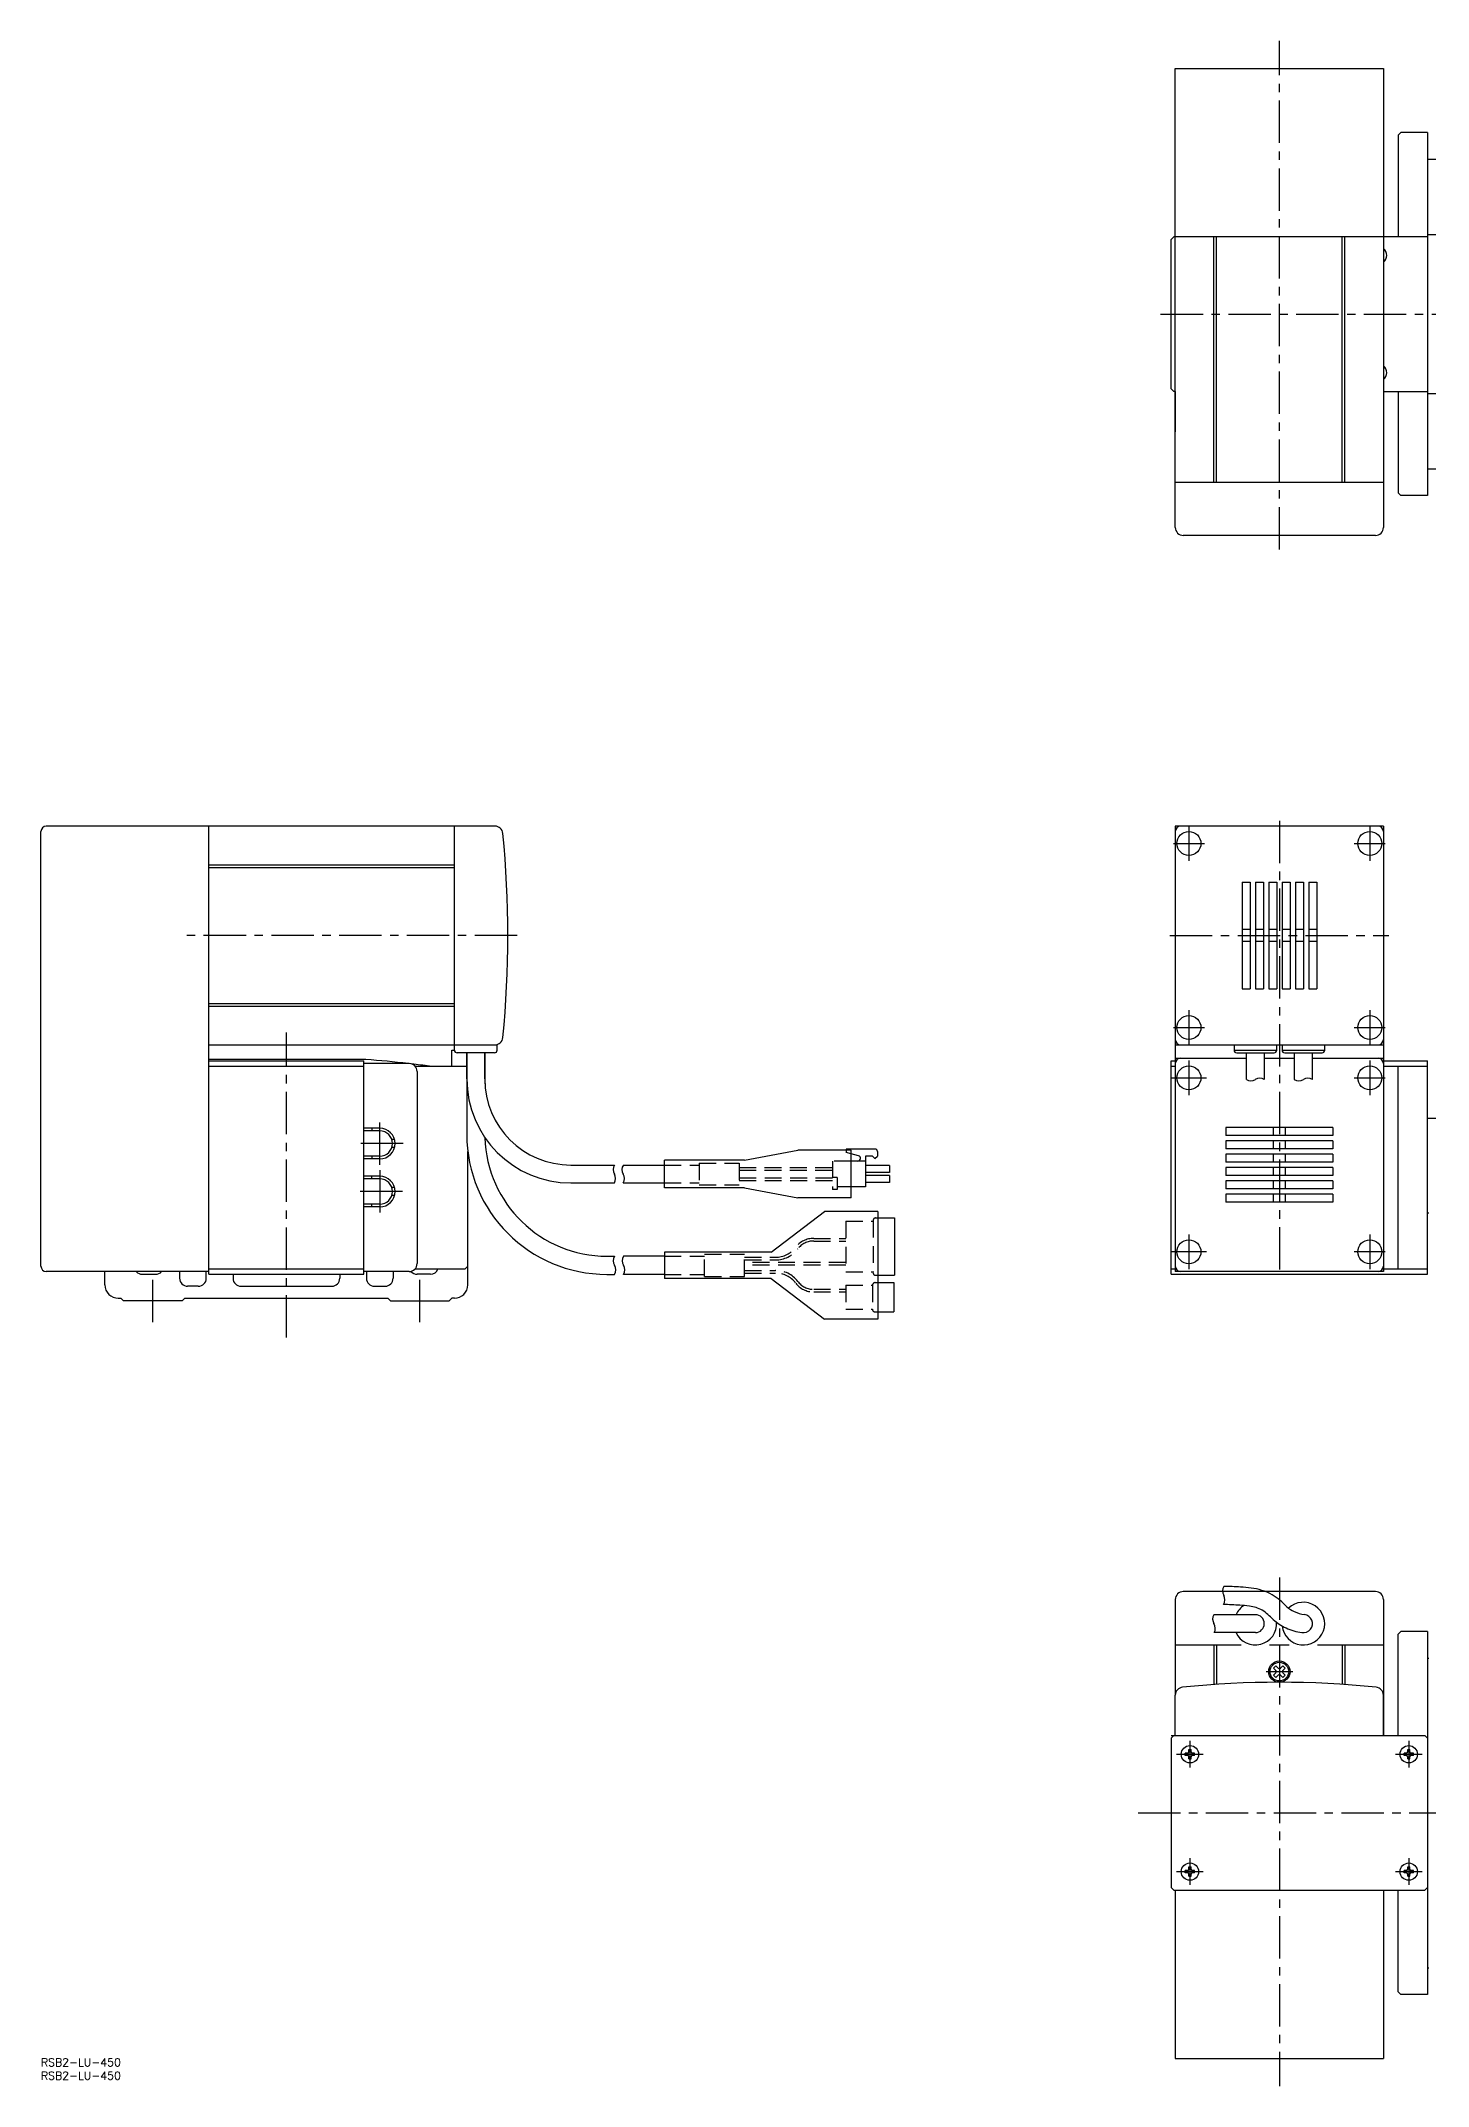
# Model space of a CAD drawing. Extents: x 0 to 1487, y -10 to 756.
# Drawn here: x 0 to 520, y -10 to 756 of the extents above; entities that cross this region are included whole.
import ezdxf

# ---------------------------------------------------------------- set-up
doc = ezdxf.new("R2010")
doc.units = 0
doc.header["$LTSCALE"] = 0.5
doc.linetypes.add('CENTER', pattern=[50.8, 31.75, -6.35, 6.35, -6.35])
doc.linetypes.add('DASHED', pattern=[19.05, 12.7, -6.35])
for name, color, linetype in [('MSM_CENTER', 1, 'CENTER'), ('MSM_CONTINUOUS', 7, 'CONTINUOUS'), ('MSM_DASHED', 4, 'DASHED'), ('MSM_NARROW', 5, 'CONTINUOUS'), ('MSM_PART_NUMBER', 7, 'CONTINUOUS')]:
    doc.layers.add(name, color=color, linetype=linetype)
doc.styles.get("Standard").update_dxf_attribs({"font": 'txt.shx', "height": 3, "bigfont": 'bigfont.shx'})

# ---------------------------------------------------------------- blocks, each defined once
blk = doc.blocks.new('*U1')
at = {"layer": 'MSM_PART_NUMBER'}
blk.add_text('RSB2-LU-450', height=3, dxfattribs=at).set_placement((0, -3))
blk = doc.blocks.new('*U2')
at = {"layer": 'MSM_PART_NUMBER'}
blk.add_text('RSB2-LU-450', height=3, dxfattribs=at).set_placement((0, -8))

msp = doc.modelspace()

# ---------------------------------------------------------------- linework, layer by layer
at = {"layer": 'MSM_CENTER'}
for p, q in [((464.19, 565.73), (464.19, 756.4)), ((419.7, 654), (1219.88, 654)), ((430.29, 462), (430.29, 449)), ((464.19, 464), (464.19, 293)), ((498.09, 462), (498.09, 449)), ((424.49, 455.5), (436.09, 455.5)), ((492.29, 455.5), (503.89, 455.5)), ((178.47, 420.99), (54.43, 420.99)), ((423.19, 421), (505.19, 421)), ((430.29, 393), (430.29, 380)), ((498.09, 393), (498.09, 380)), ((92, 270.28), (92, 384.64)), ((424.49, 386.5), (436.09, 386.5)), ((492.29, 386.5), (503.89, 386.5)), ((430.29, 374.1), (430.29, 361.1)), ((498.09, 374.1), (498.09, 361.1)), ((423.74, 367.6), (436.84, 367.6)), ((492.29, 367.6), (503.89, 367.6)), ((127, 334.95), (127, 351.03)), ((135.75, 342.99), (118.91, 342.99)), ((127, 333.03), (127, 316.95)), ((135.5, 324.99), (118.66, 324.99)), ((430.29, 308.9), (430.29, 295.9)), ((498.09, 308.9), (498.09, 295.9)), ((436.84, 302.4), (423.74, 302.4)), ((503.89, 302.4), (492.29, 302.4)), ((42, 276.05), (42, 291.93)), ((142, 276.05), (142, 291.93)), ((464.19, 180.27), (464.19, -10.4)), ((459.19, 145), (469.19, 145)), ((430.69, 119), (430.69, 109)), ((512.69, 119), (512.69, 109)), ((425.69, 114), (435.69, 114)), ((507.69, 114), (517.69, 114)), ((411.27, 92), (1222.37, 92)), ((425.69, 70), (435.69, 70)), ((430.69, 75), (430.69, 65)), ((507.69, 70), (517.69, 70)), ((512.69, 75), (512.69, 65))]:
    msp.add_line(p, q, dxfattribs=at)
at = {"layer": 'MSM_CONTINUOUS'}
for p, q in [((425.19, 574), (425.19, 746)), ((425.19, 746), (503.19, 746)), ((503.19, 746), (503.19, 574)), ((509.69, 722), (508.69, 721)), ((508.69, 721), (508.69, 683)), ((519.69, 722), (509.69, 722)), ((519.69, 722), (519.69, 586)), ((519.69, 712), (571.69, 712)), ((423.69, 682), (424.69, 683)), ((519.69, 683), (424.69, 683)), ((439.69, 591), (439.69, 683)), ((440.69, 591), (440.69, 683)), ((487.69, 591), (487.69, 683)), ((488.69, 591), (488.69, 683)), ((519.69, 683.8), (1209.69, 683.8)), ((423.69, 626), (423.69, 682)), ((424.69, 625), (423.69, 626)), ((425.19, 625), (424.69, 625)), ((425.19, 625), (425.19, 609.82)), ((503.19, 625), (519.69, 625)), ((503.19, 625), (503.19, 609.82)), ((508.69, 625), (508.69, 587)), ((519.69, 624.2), (1209.69, 624.2)), ((425.19, 591), (503.19, 591)), ((519.69, 596), (571.69, 596)), ((508.69, 587), (509.69, 586)), ((519.69, 586), (509.69, 586)), ((500.19, 571), (428.19, 571)), ((170.18, 461.99), (1.99, 461.99)), ((63, 293.99), (63, 461.99)), ((155, 377.99), (155, 461.99)), ((503.19, 462), (425.19, 462)), ((425.19, 462), (425.19, 295)), ((503.19, 462), (503.19, 295)), ((0, 296.99), (0, 459.99)), ((63, 447.49), (155, 447.49)), ((63, 446.49), (155, 446.49)), ((450.19, 441), (450.19, 401)), ((450.19, 441), (453.19, 441)), ((453.19, 441), (453.19, 401)), ((455.19, 441), (455.19, 401)), ((455.19, 441), (458.19, 441)), ((458.19, 441), (458.19, 401)), ((460.19, 441), (460.19, 401)), ((460.19, 441), (463.19, 441)), ((463.19, 441), (463.19, 401)), ((465.19, 441), (465.19, 401)), ((465.19, 441), (468.19, 441)), ((468.19, 441), (468.19, 401)), ((470.19, 441), (470.19, 401)), ((470.19, 441), (473.19, 441)), ((473.19, 441), (473.19, 401)), ((475.19, 441), (475.19, 401)), ((475.19, 441), (478.19, 441)), ((478.19, 441), (478.19, 401)), ((453.19, 423.25), (450.19, 423.25)), ((458.19, 423.25), (455.19, 423.25)), ((463.19, 423.25), (460.19, 423.25)), ((468.19, 423.25), (465.19, 423.25)), ((473.19, 423.25), (470.19, 423.25)), ((478.19, 423.25), (475.19, 423.25)), ((453.19, 418.75), (450.19, 418.75)), ((458.19, 418.75), (455.19, 418.75)), ((463.19, 418.75), (460.19, 418.75)), ((468.19, 418.75), (465.19, 418.75)), ((473.19, 418.75), (470.19, 418.75)), ((478.19, 418.75), (475.19, 418.75)), ((450.19, 401), (453.19, 401)), ((455.19, 401), (458.19, 401)), ((460.19, 401), (463.19, 401)), ((465.19, 401), (468.19, 401)), ((470.19, 401), (473.19, 401)), ((475.19, 401), (478.19, 401)), ((63, 395.49), (155, 395.49)), ((63, 394.49), (155, 394.49)), ((63, 379.99), (170.18, 379.99)), ((154, 371.99), (154, 377.99)), ((154, 377.99), (155, 377.99)), ((170, 376.99), (156, 376.99)), ((159.6, 376.99), (159.6, 346.49)), ((159.65, 367.2), (159.65, 376.99)), ((166.35, 367.2), (166.35, 376.99)), ((166.4, 376.99), (166.4, 365.4)), ((171, 377.99), (171, 380.11)), ((425.19, 380), (503.19, 380)), ((447.19, 380), (447.19, 378)), ((447.19, 378), (463.19, 378)), ((448.19, 377), (462.19, 377)), ((451.84, 367.02), (451.84, 377)), ((458.54, 377), (458.54, 366.98)), ((463.19, 378), (463.19, 380)), ((465.19, 380), (465.19, 378)), ((465.19, 378), (481.19, 378)), ((466.19, 377), (480.19, 377)), ((469.79, 377), (469.79, 367.06)), ((476.59, 366.94), (476.59, 377)), ((481.19, 378), (481.19, 380)), ((121.81, 374.49), (63, 374.49)), ((63, 373.99), (121, 373.99)), ((63, 371.99), (121, 371.99)), ((121, 293.99), (121, 373.99)), ((138, 372.99), (121, 372.99)), ((140.24, 371.99), (159.6, 371.99)), ((141, 369.99), (141, 297.99)), ((423.69, 294), (423.69, 374)), ((423.69, 374), (425.19, 374)), ((423.69, 372), (425.19, 372)), ((425.19, 375), (451.84, 375)), ((458.54, 375), (469.79, 375)), ((476.59, 375), (503.19, 375)), ((503.19, 374), (519.69, 374)), ((503.19, 372), (519.69, 372)), ((508.69, 296), (508.69, 372)), ((519.69, 294), (519.69, 374)), ((127, 348.74), (121, 348.74)), ((127, 347.74), (121, 347.74)), ((124, 348.74), (124, 347.74)), ((484.19, 349), (444.19, 349)), ((444.19, 349), (444.19, 346)), ((484.19, 346), (444.19, 346)), ((461.94, 346), (461.94, 349)), ((466.44, 346), (466.44, 349)), ((484.19, 349), (484.19, 346)), ((519.69, 352.5), (588.69, 352.5)), ((127, 338.24), (121, 338.24)), ((124, 338.24), (124, 337.24)), ((132.55, 344.49), (131.51, 344.49)), ((132.55, 341.49), (131.51, 341.49)), ((160, 289.99), (160, 340.02)), ((263.69, 336.77), (283.69, 340.52)), ((303.69, 340.52), (283.69, 340.52)), ((312.62, 340.93), (301.82, 340.93)), ((301.82, 340.93), (301.82, 340.52)), ((303.69, 322.62), (303.69, 340.52)), ((306.45, 338.42), (303.69, 339.13)), ((309.02, 338.23), (309.02, 326.71)), ((311.72, 338.23), (309.02, 338.23)), ((312.62, 337.33), (311.72, 338.23)), ((312.62, 337.33), (313.52, 338.23)), ((313.52, 340.03), (313.52, 338.23)), ((484.19, 344), (444.19, 344)), ((444.19, 344), (444.19, 341)), ((484.19, 341), (444.19, 341)), ((484.19, 339), (444.19, 339)), ((444.19, 339), (444.19, 336)), ((461.94, 341), (461.94, 344)), ((461.94, 336), (461.94, 339)), ((466.44, 341), (466.44, 344)), ((466.44, 336), (466.44, 339)), ((484.19, 344), (484.19, 341)), ((484.19, 339), (484.19, 336)), ((127, 337.24), (121, 337.24)), ((127, 330.74), (121, 330.74)), ((127, 329.74), (121, 329.74)), ((124, 329.74), (124, 330.74)), ((198.63, 334.92), (215, 334.92)), ((218.31, 334.92), (233.69, 334.92)), ((263.69, 336.77), (233.69, 336.77)), ((233.69, 326.37), (233.69, 336.77)), ((309.02, 336.43), (303.69, 336.43)), ((318.02, 334.81), (309.02, 334.81)), ((318.02, 332.11), (309.02, 332.11)), ((318.02, 331.03), (309.02, 331.03)), ((318.02, 334.81), (318.02, 332.11)), ((318.02, 331.03), (318.02, 328.33)), ((484.19, 336), (444.19, 336)), ((484.19, 334), (444.19, 334)), ((444.19, 334), (444.19, 331)), ((484.19, 331), (444.19, 331)), ((461.94, 331), (461.94, 334)), ((466.44, 331), (466.44, 334)), ((484.19, 334), (484.19, 331)), ((132.55, 326.49), (131.51, 326.49)), ((132.55, 323.49), (131.51, 323.49)), ((198.63, 328.22), (214.94, 328.22)), ((218.25, 328.22), (233.69, 328.22)), ((263.69, 326.37), (233.69, 326.37)), ((263.69, 326.37), (283.69, 322.62)), ((303.69, 322.62), (283.69, 322.62)), ((309.02, 326.71), (303.69, 326.71)), ((318.02, 328.33), (309.02, 328.33)), ((484.19, 329), (444.19, 329)), ((444.19, 329), (444.19, 326)), ((484.19, 326), (444.19, 326)), ((484.19, 324), (444.19, 324)), ((444.19, 324), (444.19, 321)), ((461.94, 326), (461.94, 329)), ((461.94, 321), (461.94, 324)), ((466.44, 326), (466.44, 329)), ((466.44, 321), (466.44, 324)), ((484.19, 329), (484.19, 326)), ((484.19, 324), (484.19, 321)), ((127, 320.24), (121, 320.24)), ((127, 319.24), (121, 319.24)), ((124, 319.24), (124, 320.24)), ((273.69, 302.29), (293.69, 317.54)), ((313.69, 317.54), (293.69, 317.54)), ((313.69, 317.54), (313.69, 277.14)), ((313.69, 315.09), (319.89, 315.09)), ((319.89, 315.09), (319.89, 293.59)), ((484.19, 321), (444.19, 321)), ((519.69, 317), (520.19, 317)), ((212.15, 300.74), (215, 300.74)), ((233.69, 300.74), (218.31, 300.74)), ((273.69, 302.29), (233.69, 302.29)), ((233.69, 302.29), (233.69, 292.39)), ((63, 294.99), (2, 294.99)), ((24, 289.99), (24, 294.99)), ((38, 293.99), (43, 293.99)), ((52, 294.99), (52, 292.49)), ((62, 292.49), (62, 294.99)), ((63, 295.99), (121, 295.99)), ((63, 293.99), (121, 293.99)), ((72, 293.99), (72, 292.49)), ((112, 293.99), (112, 292.49)), ((138, 294.99), (121, 294.99)), ((122, 294.99), (122, 292.49)), ((132, 294.99), (132, 292.49)), ((140.24, 295.99), (159, 295.99)), ((146, 293.99), (141, 293.99)), ((160, 296.99), (159, 295.99)), ((212.15, 293.94), (215, 293.94)), ((233.69, 293.94), (218.31, 293.94)), ((273.69, 292.39), (233.69, 292.39)), ((273.69, 292.39), (293.69, 277.14)), ((313.69, 293.59), (319.89, 293.59)), ((423.69, 296), (425.19, 296)), ((423.69, 294), (519.69, 294)), ((503.19, 295), (425.19, 295)), ((503.19, 296), (519.69, 296)), ((29, 284.99), (30, 284.99)), ((30, 284.99), (31, 283.99)), ((53, 283.99), (31, 283.99)), ((53, 283.99), (54, 284.99)), ((54, 284.99), (130, 284.99)), ((59, 289.49), (55, 289.49)), ((75, 289.49), (109, 289.49)), ((125, 289.49), (129, 289.49)), ((131, 283.99), (130, 284.99)), ((131, 283.99), (153, 283.99)), ((154, 284.99), (153, 283.99)), ((155, 284.99), (154, 284.99)), ((313.69, 290.84), (319.69, 290.84)), ((319.69, 290.84), (319.69, 279.84)), ((313.69, 277.14), (293.69, 277.14)), ((313.69, 279.84), (319.69, 279.84)), ((425.19, 172), (425.19, 136.19)), ((500.19, 175), (428.19, 175)), ((503.19, 172), (503.19, 121)), ((455.19, 166.35), (439.66, 166.35)), ((425.19, 155), (449.89, 155)), ((439.69, 155), (439.69, 140.22)), ((455.19, 159.65), (439.72, 159.65)), ((440.69, 155), (440.69, 140.28)), ((460.48, 155), (467.89, 155)), ((478.48, 155), (503.19, 155)), ((487.69, 155), (487.69, 140.34)), ((488.69, 155), (488.69, 140.28)), ((508.69, 159), (509.69, 160)), ((508.69, 121), (508.69, 159)), ((519.69, 160), (509.69, 160)), ((519.69, 160), (519.69, 24)), ((462.86, 147.19), (461.99, 146.33)), ((462.9, 145.42), (461.99, 146.33)), ((463.77, 146.28), (462.86, 147.19)), ((465.51, 147.19), (464.6, 146.28)), ((466.38, 146.33), (465.47, 145.42)), ((465.51, 147.19), (466.38, 146.33)), ((519.69, 150), (520.19, 150)), ((462.9, 144.58), (461.99, 143.67)), ((461.99, 143.67), (462.86, 142.81)), ((463.77, 143.72), (462.86, 142.81)), ((465.51, 142.81), (464.6, 143.72)), ((466.38, 143.67), (465.47, 144.58)), ((466.38, 143.67), (465.51, 142.81)), ((425.19, 121), (425.19, 136.18)), ((503.19, 121), (503.19, 136.18)), ((424.69, 121), (423.69, 120)), ((423.69, 121), (518.69, 121)), ((423.69, 120), (423.69, 64)), ((430.29, 115.75), (431.09, 115.75)), ((430.29, 114.9), (430.29, 115.75)), ((431.09, 114.9), (431.09, 115.75)), ((512.29, 115.75), (513.09, 115.75)), ((512.29, 114.9), (512.29, 115.75)), ((513.09, 114.9), (513.09, 115.75)), ((518.69, 121), (519.69, 120)), ((428.94, 113.6), (428.94, 114.4)), ((429.79, 114.4), (428.94, 114.4)), ((429.79, 113.6), (428.94, 113.6)), ((430.29, 112.25), (430.29, 113.1)), ((430.29, 112.25), (431.09, 112.25)), ((431.09, 112.25), (431.09, 113.1)), ((432.44, 114.4), (431.59, 114.4)), ((432.44, 113.6), (431.59, 113.6)), ((432.44, 113.6), (432.44, 114.4)), ((510.94, 113.6), (510.94, 114.4)), ((511.79, 114.4), (510.94, 114.4)), ((511.79, 113.6), (510.94, 113.6)), ((512.29, 112.25), (512.29, 113.1)), ((512.29, 112.25), (513.09, 112.25)), ((513.09, 112.25), (513.09, 113.1)), ((514.44, 114.4), (513.59, 114.4)), ((514.44, 113.6), (513.59, 113.6)), ((514.44, 113.6), (514.44, 114.4)), ((428.94, 69.6), (428.94, 70.4)), ((429.79, 70.4), (428.94, 70.4)), ((429.79, 69.6), (428.94, 69.6)), ((430.29, 71.75), (431.09, 71.75)), ((430.29, 70.9), (430.29, 71.75)), ((430.29, 68.25), (430.29, 69.1)), ((431.09, 70.9), (431.09, 71.75)), ((431.09, 68.25), (431.09, 69.1)), ((432.44, 70.4), (431.59, 70.4)), ((432.44, 69.6), (431.59, 69.6)), ((432.44, 69.6), (432.44, 70.4)), ((510.94, 69.6), (510.94, 70.4)), ((511.79, 70.4), (510.94, 70.4)), ((511.79, 69.6), (510.94, 69.6)), ((512.29, 71.75), (513.09, 71.75)), ((512.29, 70.9), (512.29, 71.75)), ((512.29, 68.25), (512.29, 69.1)), ((513.09, 70.9), (513.09, 71.75)), ((513.09, 68.25), (513.09, 69.1)), ((514.44, 70.4), (513.59, 70.4)), ((514.44, 69.6), (513.59, 69.6)), ((514.44, 69.6), (514.44, 70.4)), ((424.69, 63), (423.69, 64)), ((424.69, 63), (518.69, 63)), ((425.19, 63), (425.19, 0)), ((430.29, 68.25), (431.09, 68.25)), ((503.19, 63), (503.19, 0)), ((508.69, 25), (508.69, 63)), ((512.29, 68.25), (513.09, 68.25)), ((518.69, 63), (519.69, 64)), ((519.69, 34), (520.19, 34)), ((509.69, 24), (508.69, 25)), ((519.69, 24), (509.69, 24)), ((425.19, 0), (503.19, 0))]:
    msp.add_line(p, q, dxfattribs=at)
for centre, radius in [((430.29, 455.5), 4.5), ((498.09, 455.5), 4.5), ((430.29, 386.5), 4.5), ((498.09, 386.5), 4.5), ((430.29, 367.6), 4.5), ((498.09, 367.6), 4.5), ((430.29, 302.4), 4.5), ((498.09, 302.4), 4.5), ((464.19, 145), 4), ((464.19, 145), 3.5), ((430.69, 114), 3.25), ((512.69, 114), 3.25), ((430.69, 70), 3.25), ((512.69, 70), 3.25)]:
    msp.add_circle(centre, radius, dxfattribs=at)
for centre, radius, start, end in [((501.19, 676), 3.25, 307.98001, 52.01999), ((501.19, 632), 3.25, 307.98001, 52.01999), ((428.19, 574), 3, 180, 270), ((500.19, 574), 3, 270, 0), ((2, 459.99), 2, 90, 180), ((170.18, 458.99), 3, 5.49264, 90), ((427.19, 460), 2, 90, 180), ((501.19, 460), 2, 0, 90), ((-225, 420.99), 400, 354.50736, 5.49264), ((156, 377.99), 1, 180, 270), ((170, 377.99), 1, 270, 0), ((170.18, 382.99), 3, 270, 354.50736), ((427.19, 382), 2, 180, 270), ((448.19, 378), 1, 180, 270), ((462.19, 378), 1, 270, 0), ((466.19, 378), 1, 180, 270), ((480.19, 378), 1, 270, 0), ((501.19, 382), 2, 270, 0), ((92, -24.4), 400, 83.44862, 85.72668), ((138, 369.99), 3, 0, 90), ((92, -24.4), 400, 82.29433, 83.26036), ((427.19, 373), 2, 90, 180), ((501.19, 373), 2, 0, 90), ((198.63, 367.2), 38.98, 180, 270), ((198.63, 367.2), 32.28, 180, 270), ((127, 342.99), 5.75, 270, 90), ((127, 342.99), 4.75, 270, 90), ((212.15, 346.49), 52.55, 180, 270), ((212.15, 346.49), 45.75, 181.55737, 270), ((306.2, 337.44), 1.01, 270, 75.61858), ((312.62, 340.03), 0.9, 0.00004, 90.00002), ((127, 324.99), 5.75, 270, 90), ((127, 324.99), 4.75, 270, 90), ((2, 296.99), 2, 180, 270), ((38, 296.99), 3, 221.81032, 270), ((43, 296.99), 3, 270, 318.18968), ((55, 292.49), 3, 180, 270), ((59, 292.49), 3, 270, 0), ((75, 292.49), 3, 180, 270), ((109, 292.49), 3, 270, 0), ((125, 292.49), 3, 180, 270), ((129, 292.49), 3, 270, 0), ((138, 297.99), 3, 270, 0), ((141, 296.99), 3, 219.75895, 270), ((146, 296.99), 3, 270, 340.52878), ((427.19, 297), 2, 180, 270), ((501.19, 297), 2, 270, 0), ((29, 289.99), 5, 180, 270.00001), ((155, 289.99), 5, 269.99999, 0), ((441.87, 67.07), 109.88, 85.93077, 89.24376), ((446.75, 121.92), 54.83, 82.81023, 86.9459), ((428.19, 172), 3, 90, 180), ((441.97, 66.27), 103.87, 85.89365, 89.32569), ((455.19, 163), 8, 121.66418, 154.84934), ((446.82, 121.74), 48.2, 82.70514, 86.91966), ((451.6, 156.83), 12.79, 61.04037, 83.96476), ((451.42, 155.64), 20.79, 61.04037, 83.96476), ((444.17, 146.76), 32.14, 44.63341, 57.38739), ((473.19, 163), 8, 185.75369, 133.77716), ((475.34, 178.68), 12.5, 228.38673, 243.6117), ((500.19, 172), 3, 0, 90), ((455.19, 163), 8, 205.15066, 4.0514), ((455.19, 163), 3.35, 270, 90), ((441.56, 144.66), 28.45, 44.38189, 55.21809), ((475.39, 179.72), 20.3, 228.32377, 244.61553), ((475.91, 181.97), 22.57, 245.89059, 261.64303), ((475.75, 180.84), 14.62, 245.90531, 261.59922), ((473.19, 163), 3.4, 260.54744, 82.73839), ((464.19, 146.7), 0.593, 225.0087, 314.99937), ((428.19, 136.18), 3, 95.45675, 180), ((464.19, -217.82), 358.83, 84.19594, 95.80377), ((462.48, 145), 0.593, 314.99648, 44.99545), ((464.19, 143.3), 0.593, 45.00096, 134.99535), ((465.89, 145), 0.593, 135.00885, 224.99484), ((500.19, 136.18), 3, 0, 84.50736), ((429.79, 114.9), 0.5, 270, 0), ((429.79, 113.1), 0.5, 0, 90), ((431.59, 114.9), 0.5, 180, 270), ((431.59, 113.1), 0.5, 90, 180), ((511.79, 114.9), 0.5, 270, 0), ((511.79, 113.1), 0.5, 0, 90), ((513.59, 114.9), 0.5, 180, 270), ((513.59, 113.1), 0.5, 90, 180), ((429.79, 70.9), 0.5, 270, 0), ((429.79, 69.1), 0.5, 0, 90), ((431.59, 70.9), 0.5, 180, 270), ((431.59, 69.1), 0.5, 90, 180), ((511.79, 70.9), 0.5, 270, 0), ((511.79, 69.1), 0.5, 0, 90), ((513.59, 70.9), 0.5, 180, 270), ((513.59, 69.1), 0.5, 90, 180)]:
    msp.add_arc(centre, radius, start, end, dxfattribs=at)
at = {"layer": 'MSM_DASHED'}
for p, q in [((301.82, 340.52), (301.82, 339.61)), ((303.69, 339.13), (301.82, 339.61)), ((233.69, 334.92), (246.69, 334.92)), ((246.69, 335.67), (246.69, 327.47)), ((246.69, 335.67), (261.69, 335.67)), ((261.69, 335.67), (261.69, 327.47)), ((261.69, 334.07), (296.69, 334.07)), ((261.69, 333.07), (296.69, 333.07)), ((296.69, 330.07), (261.69, 330.07)), ((303.69, 336.43), (296.69, 336.43)), ((296.69, 336.43), (296.69, 325.81)), ((298.49, 330.31), (296.69, 330.31)), ((298.49, 330.31), (298.49, 325.81)), ((233.69, 328.22), (246.69, 328.22)), ((246.69, 327.47), (261.69, 327.47)), ((296.69, 329.07), (261.69, 329.07)), ((298.49, 325.81), (296.69, 325.81)), ((303.69, 326.71), (298.49, 326.71)), ((312.89, 315.09), (313.69, 315.09)), ((289.66, 307.44), (301.69, 307.44)), ((301.69, 313.84), (301.69, 294.84)), ((301.69, 313.84), (311.89, 313.84)), ((311.89, 314.09), (311.89, 294.84)), ((233.69, 300.74), (248.69, 300.74)), ((248.69, 301.49), (263.69, 301.49)), ((248.69, 293.19), (248.69, 301.49)), ((263.69, 293.19), (263.69, 301.49)), ((263.69, 300.34), (275.33, 300.34)), ((263.69, 299.34), (275.33, 299.34)), ((289.66, 306.44), (301.69, 306.44)), ((233.69, 293.94), (248.69, 293.94)), ((248.69, 293.19), (263.69, 293.19)), ((301.69, 298.34), (263.69, 298.34)), ((301.69, 297.34), (263.69, 297.34)), ((263.69, 295.44), (275.33, 295.44)), ((263.69, 294.44), (275.33, 294.44)), ((301.69, 294.84), (311.89, 294.84)), ((312.89, 293.59), (313.69, 293.59)), ((289.66, 288.34), (301.69, 288.34)), ((289.66, 287.34), (301.69, 287.34)), ((301.69, 289.84), (311.69, 289.84)), ((301.69, 289.84), (301.69, 280.84)), ((311.69, 289.84), (311.69, 280.84)), ((312.69, 290.84), (313.69, 290.84)), ((301.69, 280.84), (311.69, 280.84)), ((312.69, 279.84), (313.69, 279.84))]:
    msp.add_line(p, q, dxfattribs=at)
for centre, radius, start, end in [((312.89, 314.09), 1, 89.99827, 179.99827), ((289.66, 298.94), 8.5, 89.99827, 142.72944), ((275.33, 309.84), 9.5, 269.99827, 322.72944), ((275.33, 309.84), 10.5, 269.99827, 322.72944), ((289.66, 298.94), 7.5, 89.99827, 142.72944), ((275.33, 284.94), 10.5, 37.2671, 89.99827), ((275.33, 284.94), 9.5, 37.2671, 89.99827), ((312.89, 294.59), 1, 179.99827, 269.99827), ((289.66, 295.84), 8.5, 217.2671, 269.99827), ((289.66, 295.84), 7.5, 217.2671, 269.99827), ((312.69, 289.84), 1, 89.99827, 179.99828), ((312.69, 280.84), 1, 179.99827, 269.99827)]:
    msp.add_arc(centre, radius, start, end, dxfattribs=at)
at = {"layer": 'MSM_NARROW'}
for centre, start, end in [((453.53, 369.67), 237.35478, 301.83288), ((456.84, 364.33), 57.35478, 121.83288), ((471.53, 369.67), 236.26455, 301.83288), ((474.84, 364.33), 56.26455, 121.83288), ((217.61, 333.17), 146.16436, 211.72252), ((212.27, 329.87), 328.30931, 31.72252), ((220.92, 333.17), 146.16436, 211.72252), ((215.58, 329.87), 328.3093, 31.72252), ((217.64, 299.04), 147.22092, 212.77908), ((220.95, 299.04), 147.22092, 212.77908), ((212.36, 295.64), 327.22092, 32.77908), ((215.67, 295.64), 327.22092, 32.77908), ((445.99, 175.28), 148.1925, 211.83288), ((440.65, 171.97), 324.0908, 31.83288), ((442.33, 164.7), 148.29959, 212.77908), ((437.05, 161.3), 328.29959, 32.77908)]:
    msp.add_arc(centre, 3.14, start, end, dxfattribs=at)

# ---------------------------------------------------------------- block references
at = {"layer": 'MSM_CONTINUOUS'}
for name in ['*U1', '*U2']:
    msp.add_blockref(name, (0, 0), dxfattribs=at)

doc.saveas('drawing.dxf')
